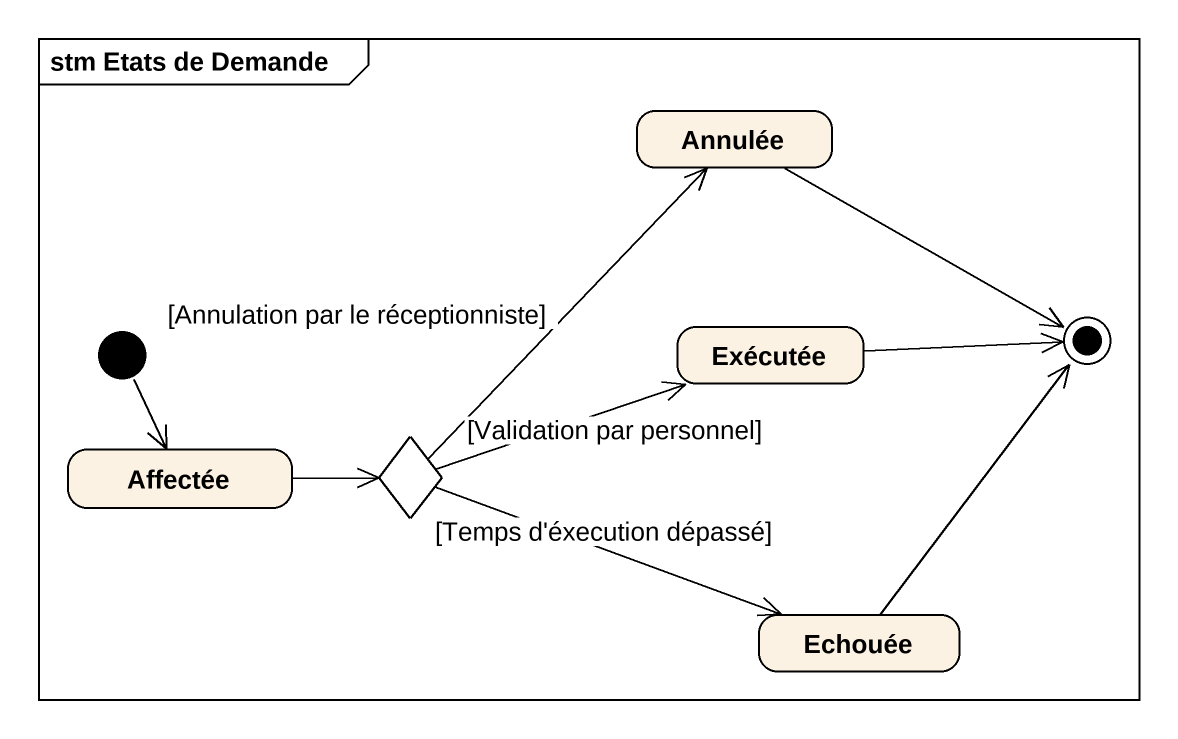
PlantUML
@startuml
mainframe stm Etats de Demande
hide empty description
state Annulée
state Exécutée
state Affectée
state choice1 <<choice>>
state Echouée
[*] --> Affectée
Affectée -right-> choice1
choice1 -up-> Annulée : [Annulation par le réceptionniste]
choice1 -right-> Exécutée : [Validation par personnel]
choice1 -right-> Echouée : [Temps d'éxecution dépassé]
Annulée -right-> [*]
Exécutée -right-> [*]
Echouée -up-> [*]
@enduml
